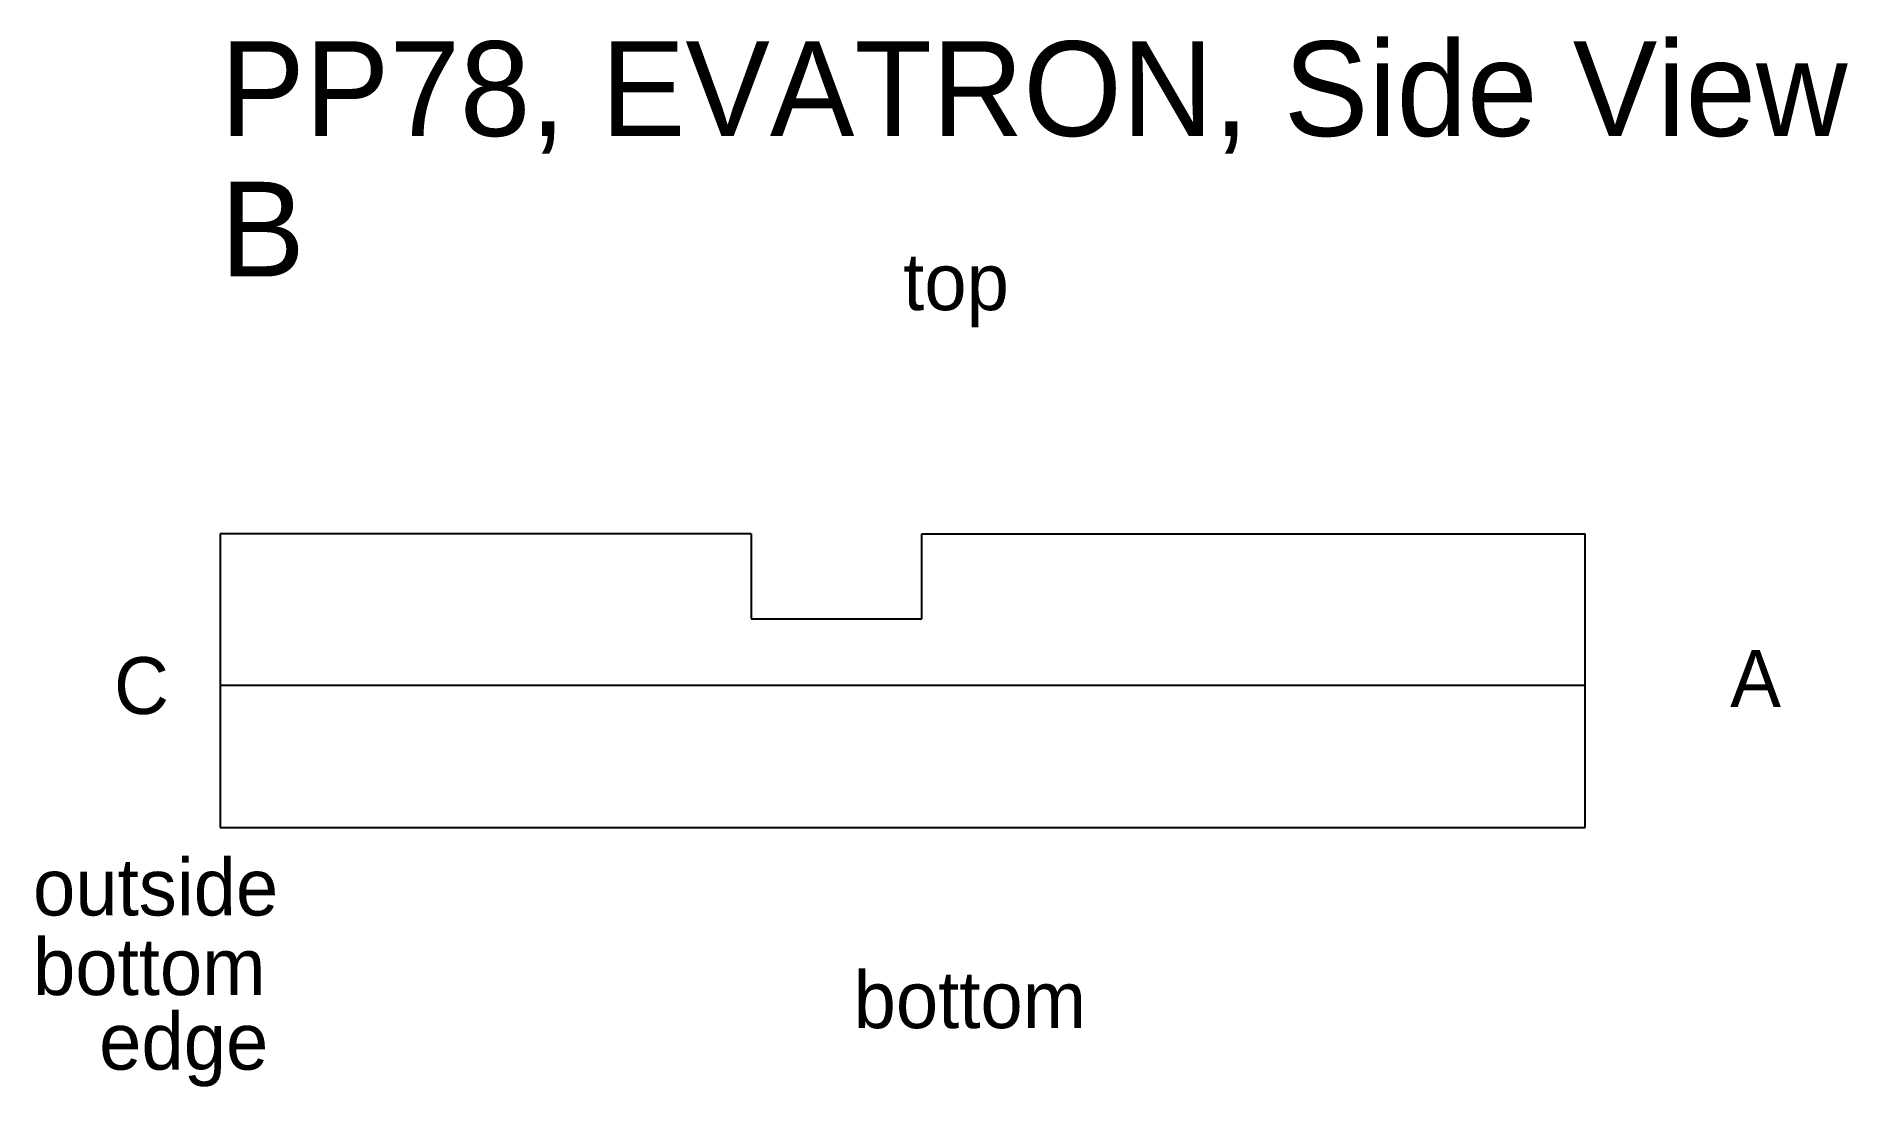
# Model space of a CAD drawing. Header units: millimetres. Extents: x -19 to 172, y -27 to 84.
import ezdxf

# ---------------------------------------------------------------- set-up
doc = ezdxf.new("R2010")
doc.units = ezdxf.units.MM
doc.layers.add('default', color=7, linetype='CONTINUOUS')

msp = doc.modelspace()

# ---------------------------------------------------------------- linework, layer by layer
at = {"layer": 'default', "color": 7, "linetype": 'CONTINUOUS'}
for p, q in [((0, 31), (0, 0)), ((56, 31), (0, 31)), ((56, 31), (56, 22)), ((74, 22), (74, 31)), ((74, 31), (144, 31)), ((144, 0), (144, 31)), ((56, 22), (74, 22)), ((0, 15), (144, 15)), ((0, 0), (144, 0))]:
    msp.add_line(p, q, dxfattribs=at)

# ---------------------------------------------------------------- texts
for s, height, p in [('PP78, EVATRON, Side View', 10, (0, 72.981603)), ('B', 10, (0, 58.151117)), ('top', 6, (72.050779, 54.599033)), ('C', 6, (-11.218979, 11.966911)), ('A', 6, (159.309507, 12.714843)), ('outside', 6, (-19.761252, -9.299413)), ('bottom', 6, (-19.761252, -17.699413)), ('bottom', 6, (66.815255, -21.191405)), ('edge', 6, (-12.786693, -25.573386))]:
    msp.add_text(s, height=height, dxfattribs=at).set_placement(p)

doc.saveas('drawing.dxf')
